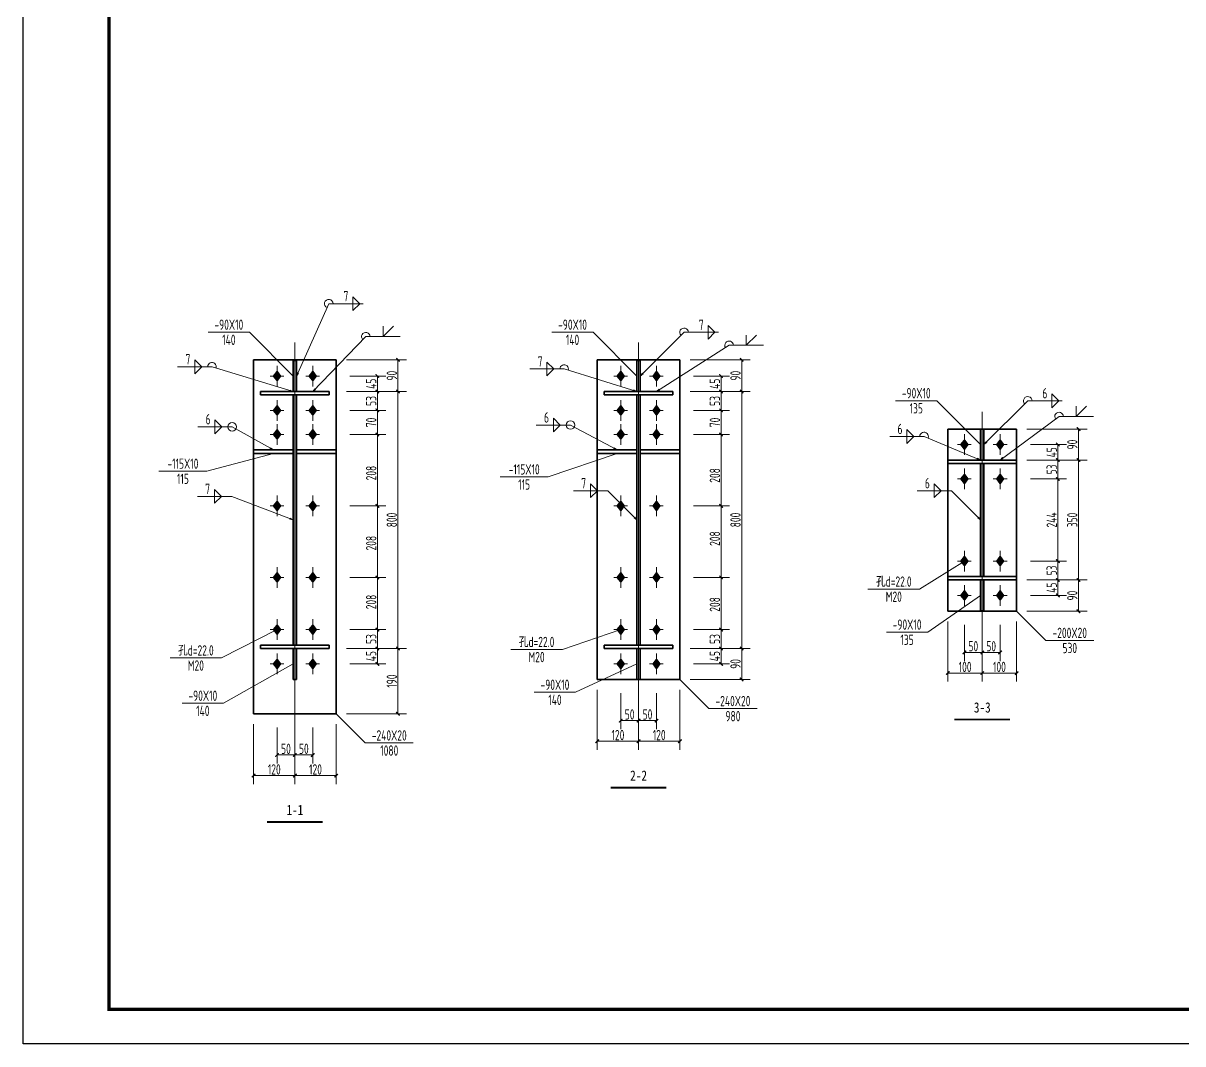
# Model space of a CAD drawing. Extents: x 492302 to 683319, y -252071 to 755100.
# Drawn here: x 493236 to 526976, y -113816 to -84116 of the extents above; entities that cross this region are included whole.
import ezdxf
from ezdxf.enums import TextEntityAlignment as Align

# ---------------------------------------------------------------- set-up
doc = ezdxf.new("R2010")
doc.units = 0
doc.header["$LTSCALE"] = 1000
doc.header["$MEASUREMENT"] = 0
doc.linetypes.add('线型6', pattern=[8.75, 5, -1.25, 1.25, -1.25])
for name, color, linetype, lineweight in [('10', 7, 'Continuous', 35), ('20', 2, 'Continuous', 35), ('尺寸标注', 9, 'Continuous', 18), ('焊缝标注', 9, 'Continuous', 18), ('螺栓孔标注', 9, 'Continuous', 18), ('钢板标注', 9, 'Continuous', 18)]:
    doc.layers.add(name, color=color, linetype=linetype, lineweight=lineweight)
doc.layers.add('3T_WOOD', color=21, linetype='Continuous')
doc.layers.add('TK', color=4, linetype='Continuous')
doc.styles.add('FromPkpm', font='Pkpmeng', dxfattribs={"width": 0.7, "bigfont": 'hztxt'})
doc.styles.add('图框字体', font='', dxfattribs={"width": 0.8})
doc.styles.get('图框字体').set_extended_font_data('NSimSun')

# ---------------------------------------------------------------- blocks, each defined once
blk = doc.blocks.new('GeYuanFrame_78814363', base_point=(20.09, 4.53))
at = {"layer": 'TK'}
blk.add_lwpolyline([(20.09, 4.53), (20.09, 598.53), (1071.09, 598.53), (1071.09, 4.53)], close=True, dxfattribs=at)
at = {"layer": 'TK', "const_width": 1}
blk.add_lwpolyline([(45.09, 588.53), (1061.09, 588.53), (1061.09, 14.53), (45.09, 14.53)], close=True, dxfattribs=at)
blk = doc.blocks.new('_ArchTick')
at = {"color": 0, "linetype": 'ByBlock', "const_width": 0.4}
blk.add_lwpolyline([(-0.5, -0.5), (0.5, 0.5)], dxfattribs=at)

msp = doc.modelspace()

# ---------------------------------------------------------------- hatches: boundary and pattern name
at = {"layer": '10'}
for points in [[(500621.3, -94253.2), (500521.3, -94383.2), (500621.3, -94513.2), (500721.3, -94383.2)], [(501661.3, -94253.2), (501561.3, -94383.2), (501661.3, -94513.2), (501761.3, -94383.2)], [(510621.3, -94253.2), (510521.3, -94383.2), (510621.3, -94513.2), (510721.3, -94383.2)], [(511661.3, -94253.2), (511561.3, -94383.2), (511661.3, -94513.2), (511761.3, -94383.2)], [(500621.3, -95253.2), (500521.3, -95383.2), (500621.3, -95513.2), (500721.3, -95383.2)], [(501661.3, -95253.2), (501561.3, -95383.2), (501661.3, -95513.2), (501761.3, -95383.2)], [(510621.3, -95253.2), (510521.3, -95383.2), (510621.3, -95513.2), (510721.3, -95383.2)], [(511661.3, -95253.2), (511561.3, -95383.2), (511661.3, -95513.2), (511761.3, -95383.2)], [(500621.3, -95953.2), (500521.3, -96083.2), (500621.3, -96213.2), (500721.3, -96083.2)], [(501661.3, -95953.2), (501561.3, -96083.2), (501661.3, -96213.2), (501761.3, -96083.2)], [(510621.3, -95953.2), (510521.3, -96083.2), (510621.3, -96213.2), (510721.3, -96083.2)], [(511661.3, -95953.2), (511561.3, -96083.2), (511661.3, -96213.2), (511761.3, -96083.2)], [(520621.3, -96247.1), (520521.3, -96377.1), (520621.3, -96507.1), (520721.3, -96377.1)], [(521661.3, -96247.1), (521561.3, -96377.1), (521661.3, -96507.1), (521761.3, -96377.1)], [(520621.3, -97247.1), (520521.3, -97377.1), (520621.3, -97507.1), (520721.3, -97377.1)], [(521661.3, -97247.1), (521561.3, -97377.1), (521661.3, -97507.1), (521761.3, -97377.1)], [(500621.3, -98033.2), (500521.3, -98163.2), (500621.3, -98293.2), (500721.3, -98163.2)], [(501661.3, -98033.2), (501561.3, -98163.2), (501661.3, -98293.2), (501761.3, -98163.2)], [(510621.3, -98033.2), (510521.3, -98163.2), (510621.3, -98293.2), (510721.3, -98163.2)], [(511661.3, -98033.2), (511561.3, -98163.2), (511661.3, -98293.2), (511761.3, -98163.2)], [(520621.3, -99637.1), (520521.3, -99767.1), (520621.3, -99897.1), (520721.3, -99767.1)], [(521661.3, -99637.1), (521561.3, -99767.1), (521661.3, -99897.1), (521761.3, -99767.1)], [(500621.3, -100113.2), (500521.3, -100243.2), (500621.3, -100373.2), (500721.3, -100243.2)], [(501661.3, -100113.2), (501561.3, -100243.2), (501661.3, -100373.2), (501761.3, -100243.2)], [(510621.3, -100113.2), (510521.3, -100243.2), (510621.3, -100373.2), (510721.3, -100243.2)], [(511661.3, -100113.2), (511561.3, -100243.2), (511661.3, -100373.2), (511761.3, -100243.2)], [(520621.3, -100637.1), (520521.3, -100767.1), (520621.3, -100897.1), (520721.3, -100767.1)], [(521661.3, -100637.1), (521561.3, -100767.1), (521661.3, -100897.1), (521761.3, -100767.1)], [(500621.3, -101631), (500521.3, -101761), (500621.3, -101891), (500721.3, -101761)], [(501661.3, -101631), (501561.3, -101761), (501661.3, -101891), (501761.3, -101761)], [(510621.3, -101631), (510521.3, -101761), (510621.3, -101891), (510721.3, -101761)], [(511661.3, -101631), (511561.3, -101761), (511661.3, -101891), (511761.3, -101761)], [(500621.3, -102631), (500521.3, -102761), (500621.3, -102891), (500721.3, -102761)], [(501661.3, -102631), (501561.3, -102761), (501661.3, -102891), (501761.3, -102761)], [(510621.3, -102631), (510521.3, -102761), (510621.3, -102891), (510721.3, -102761)], [(511661.3, -102631), (511561.3, -102761), (511661.3, -102891), (511761.3, -102761)]]:
    msp.add_hatch(color=1, dxfattribs=at).paths.add_polyline_path(points)
at = {"layer": '焊缝标注'}
for points in [[(501191.3, -94383.2), (501245.6, -94298), (501218.2, -94285.8)], [(511191.3, -94383.2), (511272.6, -94323.2), (511251.4, -94302)], [(501091.3, -94833.2), (500999.9, -94789.8), (500991.2, -94818.5)], [(501661.3, -94833.2), (501741.6, -94771.8), (501720, -94750.9)], [(511091.3, -94833.2), (511000.2, -94789.3), (510991.3, -94818)], [(511661.3, -94833.2), (511753.7, -94792.2), (511737.6, -94766.9)], [(500516.3, -96533.2), (500436.4, -96471.3), (500421.7, -96497.5)], [(510516.3, -96533.2), (510435.2, -96472.8), (510421, -96499.3)], [(521191.3, -96377.1), (521272.6, -96317), (521251.4, -96295.8)], [(521091.3, -96827.1), (521004.7, -96774.8), (520993.2, -96802.5)], [(521661.3, -96827.1), (521750.7, -96779.8), (521732.9, -96755.7)], [(511091.3, -98572.1), (511031.3, -98490.7), (511010, -98511.9)], [(521091.3, -98572.1), (521031.3, -98490.7), (521010, -98511.9)], [(501091.3, -98572.1), (501003.3, -98522.3), (500992.5, -98550.3)]]:
    msp.add_hatch(color=256, dxfattribs=at).paths.add_polyline_path(points)

# ---------------------------------------------------------------- linework, layer by layer
at = {"layer": '10', "linetype": '线型6', "lineweight": 18, "ltscale": 100}
for p, q in [((501141.3, -104711), (501141.3, -93411)), ((511141.3, -103711), (511141.3, -93411)), ((521141.3, -101727.1), (521141.3, -95427.1))]:
    msp.add_line(p, q, dxfattribs=at)
at = {"layer": '10', "color": 9, "lineweight": 18, "ltscale": 100}
for p, q in [((500621.3, -94083.2), (500621.3, -94683.2)), ((501661.3, -94083.2), (501661.3, -94683.2)), ((510621.3, -94083.2), (510621.3, -94683.2)), ((511661.3, -94083.2), (511661.3, -94683.2)), ((500821.3, -94383.2), (500421.3, -94383.2)), ((501861.3, -94383.2), (501461.3, -94383.2)), ((510821.3, -94383.2), (510421.3, -94383.2)), ((511861.3, -94383.2), (511461.3, -94383.2)), ((500621.3, -95083.2), (500621.3, -95683.2)), ((501661.3, -95083.2), (501661.3, -95683.2)), ((510621.3, -95083.2), (510621.3, -95683.2)), ((511661.3, -95083.2), (511661.3, -95683.2)), ((500821.3, -95383.2), (500421.3, -95383.2)), ((501861.3, -95383.2), (501461.3, -95383.2)), ((510821.3, -95383.2), (510421.3, -95383.2)), ((511861.3, -95383.2), (511461.3, -95383.2)), ((500621.3, -95783.2), (500621.3, -96383.2)), ((501661.3, -95783.2), (501661.3, -96383.2)), ((510621.3, -95783.2), (510621.3, -96383.2)), ((511661.3, -95783.2), (511661.3, -96383.2)), ((500821.3, -96083.2), (500421.3, -96083.2)), ((501861.3, -96083.2), (501461.3, -96083.2)), ((510821.3, -96083.2), (510421.3, -96083.2)), ((511861.3, -96083.2), (511461.3, -96083.2)), ((520621.3, -96077.1), (520621.3, -96677.1)), ((521661.3, -96077.1), (521661.3, -96677.1)), ((520821.3, -96377.1), (520421.3, -96377.1)), ((521861.3, -96377.1), (521461.3, -96377.1)), ((520621.3, -97077.1), (520621.3, -97677.1)), ((521661.3, -97077.1), (521661.3, -97677.1)), ((520821.3, -97377.1), (520421.3, -97377.1)), ((521861.3, -97377.1), (521461.3, -97377.1)), ((500821.3, -98163.2), (500421.3, -98163.2)), ((500621.3, -97863.2), (500621.3, -98463.2)), ((501861.3, -98163.2), (501461.3, -98163.2)), ((501661.3, -97863.2), (501661.3, -98463.2)), ((510821.3, -98163.2), (510421.3, -98163.2)), ((510621.3, -97863.2), (510621.3, -98463.2)), ((511861.3, -98163.2), (511461.3, -98163.2)), ((511661.3, -97863.2), (511661.3, -98463.2)), ((520621.3, -99467.1), (520621.3, -100067.1)), ((521661.3, -99467.1), (521661.3, -100067.1)), ((520821.3, -99767.1), (520421.3, -99767.1)), ((521861.3, -99767.1), (521461.3, -99767.1)), ((500621.3, -99943.2), (500621.3, -100543.2)), ((501661.3, -99943.2), (501661.3, -100543.2)), ((510621.3, -99943.2), (510621.3, -100543.2)), ((511661.3, -99943.2), (511661.3, -100543.2)), ((500821.3, -100243.2), (500421.3, -100243.2)), ((501861.3, -100243.2), (501461.3, -100243.2)), ((510821.3, -100243.2), (510421.3, -100243.2)), ((511861.3, -100243.2), (511461.3, -100243.2)), ((520621.3, -100467.1), (520621.3, -101067.1)), ((521661.3, -100467.1), (521661.3, -101067.1)), ((520821.3, -100767.1), (520421.3, -100767.1)), ((521861.3, -100767.1), (521461.3, -100767.1)), ((500621.3, -101461), (500621.3, -102061)), ((501661.3, -101461), (501661.3, -102061)), ((510621.3, -101461), (510621.3, -102061)), ((511661.3, -101461), (511661.3, -102061)), ((500821.3, -101761), (500421.3, -101761)), ((501861.3, -101761), (501461.3, -101761)), ((510821.3, -101761), (510421.3, -101761)), ((511861.3, -101761), (511461.3, -101761)), ((500621.3, -102461), (500621.3, -103061)), ((501661.3, -102461), (501661.3, -103061)), ((510621.3, -102461), (510621.3, -103061)), ((511661.3, -102461), (511661.3, -103061)), ((500821.3, -102761), (500421.3, -102761)), ((501861.3, -102761), (501461.3, -102761)), ((510821.3, -102761), (510421.3, -102761)), ((511861.3, -102761), (511461.3, -102761))]:
    msp.add_line(p, q, dxfattribs=at)
at = {"layer": '10', "color": 3, "lineweight": 35, "ltscale": 100}
for p, q in [((502141.3, -94833.2), (500141.3, -94833.2)), ((500141.3, -94833.2), (500141.3, -94933.2)), ((500141.3, -94933.2), (502141.3, -94933.2)), ((501091.3, -102211), (501091.3, -94933.2)), ((501191.3, -102211), (501191.3, -94933.2)), ((502141.3, -94933.2), (502141.3, -94833.2)), ((512141.3, -94833.2), (510141.3, -94833.2)), ((510141.3, -94833.2), (510141.3, -94933.2)), ((510141.3, -94933.2), (512141.3, -94933.2)), ((511091.3, -102211), (511091.3, -94933.2)), ((511191.3, -102211), (511191.3, -94933.2)), ((512141.3, -94933.2), (512141.3, -94833.2)), ((522141.3, -96827.1), (520141.3, -96827.1)), ((520141.3, -96827.1), (520141.3, -96927.1)), ((522141.3, -96927.1), (522141.3, -96827.1)), ((520141.3, -96927.1), (522141.3, -96927.1)), ((521091.3, -100217.1), (521091.3, -96927.1)), ((521191.3, -100217.1), (521191.3, -96927.1)), ((522141.3, -100217.1), (520141.3, -100217.1)), ((520141.3, -100217.1), (520141.3, -100317.1)), ((520141.3, -100317.1), (522141.3, -100317.1)), ((522141.3, -100317.1), (522141.3, -100217.1)), ((502141.3, -102211), (500141.3, -102211)), ((500141.3, -102211), (500141.3, -102311)), ((502141.3, -102311), (502141.3, -102211)), ((512141.3, -102211), (510141.3, -102211)), ((510141.3, -102211), (510141.3, -102311)), ((512141.3, -102311), (512141.3, -102211)), ((500141.3, -102311), (502141.3, -102311)), ((510141.3, -102311), (512141.3, -102311))]:
    msp.add_line(p, q, dxfattribs=at)
at = {"layer": '10', "color": 1, "linetype": 'Continuous'}
for points in [[(500621.3, -94253.2), (500521.3, -94383.2), (500621.3, -94513.2), (500721.3, -94383.2)], [(501661.3, -94253.2), (501561.3, -94383.2), (501661.3, -94513.2), (501761.3, -94383.2)], [(510621.3, -94253.2), (510521.3, -94383.2), (510621.3, -94513.2), (510721.3, -94383.2)], [(511661.3, -94253.2), (511561.3, -94383.2), (511661.3, -94513.2), (511761.3, -94383.2)], [(500621.3, -95253.2), (500521.3, -95383.2), (500621.3, -95513.2), (500721.3, -95383.2)], [(501661.3, -95253.2), (501561.3, -95383.2), (501661.3, -95513.2), (501761.3, -95383.2)], [(510621.3, -95253.2), (510521.3, -95383.2), (510621.3, -95513.2), (510721.3, -95383.2)], [(511661.3, -95253.2), (511561.3, -95383.2), (511661.3, -95513.2), (511761.3, -95383.2)], [(500621.3, -95953.2), (500521.3, -96083.2), (500621.3, -96213.2), (500721.3, -96083.2)], [(501661.3, -95953.2), (501561.3, -96083.2), (501661.3, -96213.2), (501761.3, -96083.2)], [(510621.3, -95953.2), (510521.3, -96083.2), (510621.3, -96213.2), (510721.3, -96083.2)], [(511661.3, -95953.2), (511561.3, -96083.2), (511661.3, -96213.2), (511761.3, -96083.2)], [(520621.3, -96247.1), (520521.3, -96377.1), (520621.3, -96507.1), (520721.3, -96377.1)], [(521661.3, -96247.1), (521561.3, -96377.1), (521661.3, -96507.1), (521761.3, -96377.1)], [(520621.3, -97247.1), (520521.3, -97377.1), (520621.3, -97507.1), (520721.3, -97377.1)], [(521661.3, -97247.1), (521561.3, -97377.1), (521661.3, -97507.1), (521761.3, -97377.1)], [(500621.3, -98033.2), (500521.3, -98163.2), (500621.3, -98293.2), (500721.3, -98163.2)], [(501661.3, -98033.2), (501561.3, -98163.2), (501661.3, -98293.2), (501761.3, -98163.2)], [(510621.3, -98033.2), (510521.3, -98163.2), (510621.3, -98293.2), (510721.3, -98163.2)], [(511661.3, -98033.2), (511561.3, -98163.2), (511661.3, -98293.2), (511761.3, -98163.2)], [(520621.3, -99637.1), (520521.3, -99767.1), (520621.3, -99897.1), (520721.3, -99767.1)], [(521661.3, -99637.1), (521561.3, -99767.1), (521661.3, -99897.1), (521761.3, -99767.1)], [(500621.3, -100113.2), (500521.3, -100243.2), (500621.3, -100373.2), (500721.3, -100243.2)], [(501661.3, -100113.2), (501561.3, -100243.2), (501661.3, -100373.2), (501761.3, -100243.2)], [(510621.3, -100113.2), (510521.3, -100243.2), (510621.3, -100373.2), (510721.3, -100243.2)], [(511661.3, -100113.2), (511561.3, -100243.2), (511661.3, -100373.2), (511761.3, -100243.2)], [(520621.3, -100637.1), (520521.3, -100767.1), (520621.3, -100897.1), (520721.3, -100767.1)], [(521661.3, -100637.1), (521561.3, -100767.1), (521661.3, -100897.1), (521761.3, -100767.1)], [(500621.3, -101631), (500521.3, -101761), (500621.3, -101891), (500721.3, -101761)], [(501661.3, -101631), (501561.3, -101761), (501661.3, -101891), (501761.3, -101761)], [(510621.3, -101631), (510521.3, -101761), (510621.3, -101891), (510721.3, -101761)], [(511661.3, -101631), (511561.3, -101761), (511661.3, -101891), (511761.3, -101761)], [(500621.3, -102631), (500521.3, -102761), (500621.3, -102891), (500721.3, -102761)], [(501661.3, -102631), (501561.3, -102761), (501661.3, -102891), (501761.3, -102761)], [(510621.3, -102631), (510521.3, -102761), (510621.3, -102891), (510721.3, -102761)], [(511661.3, -102631), (511561.3, -102761), (511661.3, -102891), (511761.3, -102761)]]:
    msp.add_lwpolyline(points, close=True, dxfattribs=at)
at = {"layer": '10', "lineweight": 35, "ltscale": 100, "const_width": 50}
for points in [[(520331.3, -104377.1), (521951.3, -104377.1)], [(510331.3, -106361), (511951.3, -106361)], [(500331.3, -107361), (501951.3, -107361)]]:
    msp.add_lwpolyline(points, dxfattribs=at)
at = {"layer": '20', "lineweight": 35, "ltscale": 100}
for p, q in [((502341.3, -93911), (499941.3, -93911)), ((499941.3, -93911), (499941.3, -104211)), ((501191.3, -93933.2), (501091.3, -93933.2)), ((501091.3, -93933.2), (501091.3, -94833.2)), ((501191.3, -94833.2), (501191.3, -93933.2)), ((502341.3, -104211), (502341.3, -93911)), ((512341.3, -93911), (509941.3, -93911)), ((509941.3, -93911), (509941.3, -103211)), ((511191.3, -93933.2), (511091.3, -93933.2)), ((511091.3, -93933.2), (511091.3, -94833.2)), ((511191.3, -94833.2), (511191.3, -93933.2)), ((512341.3, -103211), (512341.3, -93911)), ((501091.3, -94833.2), (501191.3, -94833.2)), ((511091.3, -94833.2), (511191.3, -94833.2)), ((522141.3, -95927.1), (520141.3, -95927.1)), ((520141.3, -95927.1), (520141.3, -101227.1)), ((521191.3, -95927.1), (521091.3, -95927.1)), ((521091.3, -95927.1), (521091.3, -96827.1)), ((521191.3, -96827.1), (521191.3, -95927.1)), ((522141.3, -101227.1), (522141.3, -95927.1)), ((501091.3, -96533.2), (499941.3, -96533.2)), ((499941.3, -96533.2), (499941.3, -96633.2)), ((499941.3, -96633.2), (501091.3, -96633.2)), ((501091.3, -96633.2), (501091.3, -96533.2)), ((501191.3, -96533.2), (502341.3, -96533.2)), ((501191.3, -96633.2), (501191.3, -96533.2)), ((502341.3, -96633.2), (501191.3, -96633.2)), ((502341.3, -96533.2), (502341.3, -96633.2)), ((511091.3, -96533.2), (509941.3, -96533.2)), ((509941.3, -96533.2), (509941.3, -96633.2)), ((509941.3, -96633.2), (511091.3, -96633.2)), ((511091.3, -96633.2), (511091.3, -96533.2)), ((511191.3, -96533.2), (512341.3, -96533.2)), ((511191.3, -96633.2), (511191.3, -96533.2)), ((512341.3, -96633.2), (511191.3, -96633.2)), ((512341.3, -96533.2), (512341.3, -96633.2)), ((521091.3, -96827.1), (521191.3, -96827.1)), ((521091.3, -100317.1), (521191.3, -100317.1)), ((521091.3, -101217.1), (521091.3, -100317.1)), ((521191.3, -100317.1), (521191.3, -101217.1)), ((521191.3, -101217.1), (521091.3, -101217.1)), ((520141.3, -101227.1), (522141.3, -101227.1)), ((501091.3, -102311), (501191.3, -102311)), ((501091.3, -103211), (501091.3, -102311)), ((501191.3, -102311), (501191.3, -103211)), ((511091.3, -102311), (511191.3, -102311)), ((511091.3, -103211), (511091.3, -102311)), ((511191.3, -102311), (511191.3, -103211)), ((501191.3, -103211), (501091.3, -103211)), ((509941.3, -103211), (512341.3, -103211)), ((511191.3, -103211), (511091.3, -103211)), ((499941.3, -104211), (502341.3, -104211))]:
    msp.add_line(p, q, dxfattribs=at)
at = {"layer": '尺寸标注', "linetype": 'Continuous', "lineweight": 18}
for p, q in [((502641.3, -93911), (504391.3, -93911)), ((504141.3, -94833.2), (504141.3, -93911)), ((512641.3, -93911), (514391.3, -93911)), ((514141.3, -94833.2), (514141.3, -93911)), ((502741.3, -94383.2), (503791.3, -94383.2)), ((503541.3, -94833.2), (503541.3, -94383.2)), ((512741.3, -94383.2), (513791.3, -94383.2)), ((513541.3, -94833.2), (513541.3, -94383.2)), ((502641.3, -94833.2), (504391.3, -94833.2)), ((502641.3, -94833.2), (504391.3, -94833.2)), ((502741.3, -94833.2), (503791.3, -94833.2)), ((502741.3, -94833.2), (503791.3, -94833.2)), ((503541.3, -95383.2), (503541.3, -94833.2)), ((504141.3, -102311), (504141.3, -94833.2)), ((512641.3, -94833.2), (514391.3, -94833.2)), ((512641.3, -94833.2), (514391.3, -94833.2)), ((512741.3, -94833.2), (513791.3, -94833.2)), ((512741.3, -94833.2), (513791.3, -94833.2)), ((513541.3, -95383.2), (513541.3, -94833.2)), ((514141.3, -102311), (514141.3, -94833.2)), ((502741.3, -95383.2), (503791.3, -95383.2)), ((502741.3, -95383.2), (503791.3, -95383.2)), ((503541.3, -96083.2), (503541.3, -95383.2)), ((512741.3, -95383.2), (513791.3, -95383.2)), ((512741.3, -95383.2), (513791.3, -95383.2)), ((513541.3, -96083.2), (513541.3, -95383.2)), ((502741.3, -96083.2), (503791.3, -96083.2)), ((502741.3, -96083.2), (503791.3, -96083.2)), ((503541.3, -98883.2), (503541.3, -96083.2)), ((512741.3, -96083.2), (513791.3, -96083.2)), ((512741.3, -96083.2), (513791.3, -96083.2)), ((513541.3, -98883.2), (513541.3, -96083.2)), ((522441.3, -95927.1), (524191.3, -95927.1)), ((523941.3, -96827.1), (523941.3, -95927.1)), ((522541.3, -96377.1), (523591.3, -96377.1)), ((523341.3, -96827.1), (523341.3, -96377.1)), ((522441.3, -96827.1), (524191.3, -96827.1)), ((522441.3, -96827.1), (524191.3, -96827.1)), ((522541.3, -96827.1), (523591.3, -96827.1)), ((522541.3, -96827.1), (523591.3, -96827.1)), ((523341.3, -97377.1), (523341.3, -96827.1)), ((523941.3, -100317.1), (523941.3, -96827.1)), ((522541.3, -97377.1), (523591.3, -97377.1)), ((522541.3, -97377.1), (523591.3, -97377.1)), ((523341.3, -99767.1), (523341.3, -97377.1)), ((502741.3, -98163.2), (503791.3, -98163.2)), ((502741.3, -98163.2), (503791.3, -98163.2)), ((512741.3, -98163.2), (513791.3, -98163.2)), ((512741.3, -98163.2), (513791.3, -98163.2)), ((503541.3, -101761), (503541.3, -98883.2)), ((513541.3, -101761), (513541.3, -98883.2)), ((522541.3, -99767.1), (523591.3, -99767.1)), ((522541.3, -99767.1), (523591.3, -99767.1)), ((523341.3, -100317.1), (523341.3, -99767.1)), ((502741.3, -100243.2), (503791.3, -100243.2)), ((502741.3, -100243.2), (503791.3, -100243.2)), ((512741.3, -100243.2), (513791.3, -100243.2)), ((512741.3, -100243.2), (513791.3, -100243.2)), ((522441.3, -100317.1), (524191.3, -100317.1)), ((522441.3, -100317.1), (524191.3, -100317.1)), ((522541.3, -100317.1), (523591.3, -100317.1)), ((522541.3, -100317.1), (523591.3, -100317.1)), ((523341.3, -100317.1), (523341.3, -100767.1)), ((523941.3, -101227.1), (523941.3, -100317.1)), ((522541.3, -100767.1), (523591.3, -100767.1)), ((520141.3, -101527.1), (520141.3, -103277.1)), ((521141.3, -101527.1), (521141.3, -103277.1)), ((521141.3, -101527.1), (521141.3, -103277.1)), ((522141.3, -101527.1), (522141.3, -103277.1)), ((522441.3, -101227.1), (524191.3, -101227.1)), ((502741.3, -101761), (503791.3, -101761)), ((502741.3, -101761), (503791.3, -101761)), ((503541.3, -102311), (503541.3, -101761)), ((512741.3, -101761), (513791.3, -101761)), ((512741.3, -101761), (513791.3, -101761)), ((513541.3, -102311), (513541.3, -101761)), ((520621.3, -101627.1), (520621.3, -102677.1)), ((521141.3, -101627.1), (521141.3, -102677.1)), ((521141.3, -101627.1), (521141.3, -102677.1)), ((521661.3, -101627.1), (521661.3, -102677.1)), ((502641.3, -102311), (504391.3, -102311)), ((502641.3, -102311), (504391.3, -102311)), ((502741.3, -102311), (503791.3, -102311)), ((502741.3, -102311), (503791.3, -102311)), ((503541.3, -102311), (503541.3, -102761)), ((504141.3, -104211), (504141.3, -102311)), ((512641.3, -102311), (514391.3, -102311)), ((512641.3, -102311), (514391.3, -102311)), ((512741.3, -102311), (513791.3, -102311)), ((512741.3, -102311), (513791.3, -102311)), ((513541.3, -102311), (513541.3, -102761)), ((514141.3, -103211), (514141.3, -102311)), ((520621.3, -102427.1), (521141.3, -102427.1)), ((521141.3, -102427.1), (521661.3, -102427.1)), ((502741.3, -102761), (503791.3, -102761)), ((512741.3, -102761), (513791.3, -102761)), ((512641.3, -103211), (514391.3, -103211)), ((520141.3, -103027.1), (521141.3, -103027.1)), ((521141.3, -103027.1), (522141.3, -103027.1)), ((509941.3, -103511), (509941.3, -105261)), ((511141.3, -103511), (511141.3, -105261)), ((511141.3, -103511), (511141.3, -105261)), ((512341.3, -103511), (512341.3, -105261)), ((510621.3, -103611), (510621.3, -104661)), ((511141.3, -103611), (511141.3, -104661)), ((511141.3, -103611), (511141.3, -104661)), ((511661.3, -103611), (511661.3, -104661)), ((502641.3, -104211), (504391.3, -104211)), ((499941.3, -104511), (499941.3, -106261)), ((501141.3, -104511), (501141.3, -106261)), ((501141.3, -104511), (501141.3, -106261)), ((502341.3, -104511), (502341.3, -106261)), ((510621.3, -104411), (511141.3, -104411)), ((511141.3, -104411), (511661.3, -104411)), ((500621.3, -104611), (500621.3, -105661)), ((501141.3, -104611), (501141.3, -105661)), ((501141.3, -104611), (501141.3, -105661)), ((501661.3, -104611), (501661.3, -105661)), ((509941.3, -105011), (511141.3, -105011)), ((511141.3, -105011), (512341.3, -105011)), ((500621.3, -105411), (501141.3, -105411)), ((501141.3, -105411), (501661.3, -105411)), ((499941.3, -106011), (501141.3, -106011)), ((501141.3, -106011), (502341.3, -106011))]:
    msp.add_line(p, q, dxfattribs=at)
at = {"layer": '焊缝标注', "lineweight": 18, "ltscale": 100}
for p, q in [((502826.8, -92077.8), (503026.8, -92277.8)), ((502826.8, -92277.8), (502826.8, -92077.8)), ((501191.3, -94383.2), (502126.8, -92277.8)), ((502126.8, -92277.8), (503126.8, -92277.8)), ((502826.8, -92477.8), (503026.8, -92277.8)), ((502826.8, -92277.8), (502826.8, -92477.8)), ((503705.8, -93236.8), (503705.8, -92936.8)), ((503705.8, -93236.8), (504005.8, -92936.8)), ((511191.3, -94383.2), (512464.6, -93111)), ((512464.6, -93111), (513464.6, -93111)), ((513164.6, -92911), (513364.6, -93111)), ((513164.6, -93111), (513164.6, -92911)), ((513164.6, -93311), (513364.6, -93111)), ((513164.6, -93111), (513164.6, -93311)), ((501661.3, -94833.2), (503205.8, -93236.8)), ((503205.8, -93236.8), (504205.8, -93236.8)), ((514273.7, -93489.4), (514273.7, -93189.4)), ((514273.7, -93489.4), (514573.7, -93189.4)), ((511661.3, -94833.2), (513773.7, -93489.4)), ((513773.7, -93489.4), (514773.7, -93489.4)), ((498730.1, -94116), (497730.1, -94116)), ((498430.1, -94116), (498230.1, -93916)), ((498230.1, -94116), (498230.1, -93916)), ((498430.1, -94116), (498230.1, -94316)), ((498230.1, -94116), (498230.1, -94316)), ((501091.3, -94833.2), (498730.1, -94116)), ((508676.8, -94178.5), (508476.8, -93978.5)), ((508476.8, -94178.5), (508476.8, -93978.5)), ((508976.8, -94178.5), (507976.8, -94178.5)), ((508676.8, -94178.5), (508476.8, -94378.5)), ((508476.8, -94178.5), (508476.8, -94378.5)), ((511091.3, -94833.2), (508976.8, -94178.5)), ((521191.3, -96377.1), (522464.6, -95104.8)), ((522464.6, -95104.8), (523464.6, -95104.8)), ((523164.6, -94904.8), (523364.6, -95104.8)), ((523164.6, -95104.8), (523164.6, -94904.8)), ((523164.6, -95304.8), (523364.6, -95104.8)), ((523164.6, -95104.8), (523164.6, -95304.8)), ((523876.7, -95562.2), (523876.7, -95262.2)), ((523876.7, -95562.2), (524176.7, -95262.2)), ((499016.2, -95861), (498816.2, -95661)), ((498816.2, -95861), (498816.2, -95661)), ((509162.3, -95808.4), (508162.3, -95808.4)), ((508862.3, -95808.4), (508662.3, -95608.4)), ((508662.3, -95808.4), (508662.3, -95608.4)), ((508862.3, -95808.4), (508662.3, -96008.4)), ((508662.3, -95808.4), (508662.3, -96008.4)), ((510516.3, -96533.2), (509162.3, -95808.4)), ((521661.3, -96827.1), (523376.7, -95562.2)), ((523376.7, -95562.2), (524376.7, -95562.2)), ((499316.2, -95861), (498316.2, -95861)), ((499016.2, -95861), (498816.2, -96061)), ((498816.2, -95861), (498816.2, -96061)), ((500516.3, -96533.2), (499316.2, -95861)), ((519448.4, -96142.2), (518448.4, -96142.2)), ((519148.4, -96142.2), (518948.4, -95942.2)), ((518948.4, -96142.2), (518948.4, -95942.2)), ((519148.4, -96142.2), (518948.4, -96342.2)), ((518948.4, -96142.2), (518948.4, -96342.2)), ((521091.3, -96827.1), (519448.4, -96142.2)), ((499002.9, -97885.7), (498802.9, -97685.7)), ((498802.9, -97885.7), (498802.9, -97685.7)), ((510243.8, -97722.6), (509243.8, -97722.6)), ((509943.8, -97722.6), (509743.8, -97522.6)), ((509743.8, -97722.6), (509743.8, -97522.6)), ((509943.8, -97722.6), (509743.8, -97922.6)), ((509743.8, -97722.6), (509743.8, -97922.6)), ((511091.3, -98572.1), (510243.8, -97722.6)), ((520243.8, -97722.6), (519243.8, -97722.6)), ((519943.8, -97722.6), (519743.8, -97522.6)), ((519743.8, -97722.6), (519743.8, -97522.6)), ((519943.8, -97722.6), (519743.8, -97922.6)), ((519743.8, -97722.6), (519743.8, -97922.6)), ((521091.3, -98572.1), (520243.8, -97722.6)), ((499302.9, -97885.7), (498302.9, -97885.7)), ((499002.9, -97885.7), (498802.9, -98085.7)), ((498802.9, -97885.7), (498802.9, -98085.7)), ((501091.3, -98572.1), (499302.9, -97885.7))]:
    msp.add_line(p, q, dxfattribs=at)
at = {"layer": '焊缝标注', "linetype": 'Continuous'}
for points in [[(501191.3, -94383.2), (501245.6, -94298), (501218.2, -94285.8)], [(511191.3, -94383.2), (511272.6, -94323.2), (511251.4, -94302)], [(501091.3, -94833.2), (500999.9, -94789.8), (500991.2, -94818.5)], [(501661.3, -94833.2), (501741.6, -94771.8), (501720, -94750.9)], [(511091.3, -94833.2), (511000.2, -94789.3), (510991.3, -94818)], [(511661.3, -94833.2), (511753.7, -94792.2), (511737.6, -94766.9)], [(500516.3, -96533.2), (500436.4, -96471.3), (500421.7, -96497.5)], [(510516.3, -96533.2), (510435.2, -96472.8), (510421, -96499.3)], [(521191.3, -96377.1), (521272.6, -96317), (521251.4, -96295.8)], [(521091.3, -96827.1), (521004.7, -96774.8), (520993.2, -96802.5)], [(521661.3, -96827.1), (521750.7, -96779.8), (521732.9, -96755.7)], [(511091.3, -98572.1), (511031.3, -98490.7), (511010, -98511.9)], [(521091.3, -98572.1), (521031.3, -98490.7), (521010, -98511.9)], [(501091.3, -98572.1), (501003.3, -98522.3), (500992.5, -98550.3)]]:
    msp.add_lwpolyline(points, close=True, dxfattribs=at)
at = {"layer": '焊缝标注', "lineweight": 18, "ltscale": 100}
for centre in [(499316.2, -95861), (509162.3, -95808.4)]:
    msp.add_circle(centre, 125, dxfattribs=at)
for centre, start, end in [((502126.8, -92277.8), 0, 246.04242), ((503205.8, -93236.8), 0, 225.94656), ((512464.6, -93111), 0, 224.97719), ((513773.7, -93489.4), 0, 212.46233), ((498730.1, -94116), 343.10269, 180), ((508976.8, -94178.5), 342.79413, 180), ((522464.6, -95104.8), 0, 224.97719), ((523376.7, -95562.2), 0, 216.40367), ((519448.4, -96142.2), 337.36926, 180)]:
    msp.add_arc(centre, 125, start, end, dxfattribs=at)
at = {"layer": '螺栓孔标注', "lineweight": 18, "ltscale": 100}
for p, q in [((520621.3, -99767.1), (519316.6, -100584.6)), ((519316.6, -100584.6), (517816.6, -100584.6)), ((500621.3, -101761), (499009.8, -102587.8)), ((510621.3, -101761), (508923.8, -102341.2)), ((508923.8, -102341.2), (507423.8, -102341.2)), ((499009.8, -102587.8), (497509.8, -102587.8))]:
    msp.add_line(p, q, dxfattribs=at)
at = {"layer": '螺栓孔标注', "ltscale": 100, "const_width": 10}
for points in [[(520626.3, -99767.1, 1), (520616.3, -99767.1, 1)], [(500626.3, -101761, 1), (500616.3, -101761, 1)], [(510626.3, -101761, 1), (510616.3, -101761, 1)]]:
    msp.add_lwpolyline(points, format="xyb", close=True, dxfattribs=at)
at = {"layer": '钢板标注', "lineweight": 18, "ltscale": 100}
for p, q in [((499820, -93108.9), (498620, -93108.9)), ((501091.3, -94383.2), (499820, -93108.9)), ((509820, -93108.9), (508620, -93108.9)), ((511091.3, -94383.2), (509820, -93108.9)), ((519820, -95102.8), (518620, -95102.8)), ((521091.3, -96377.1), (519820, -95102.8)), ((500516.3, -96633.2), (498583.6, -97153.1)), ((510516.3, -96633.2), (508513, -97319)), ((498583.6, -97153.1), (497183.6, -97153.1)), ((508513, -97319), (507113, -97319)), ((521091.3, -100767.1), (519553.9, -101837)), ((522141.3, -101227.1), (522987.4, -102078)), ((519553.9, -101837), (518353.9, -101837)), ((522987.4, -102078), (524387.4, -102078)), ((501091.3, -102761), (499063.1, -103906.5)), ((511091.3, -102761), (509308.1, -103586.8)), ((512341.3, -103211), (513187.4, -104061.8)), ((499063.1, -103906.5), (497863.1, -103906.5)), ((509308.1, -103586.8), (508108.1, -103586.8)), ((502341.3, -104211), (503187.4, -105061.8)), ((513187.4, -104061.8), (514587.4, -104061.8)), ((503187.4, -105061.8), (504587.4, -105061.8))]:
    msp.add_line(p, q, dxfattribs=at)
at = {"layer": '钢板标注', "ltscale": 100, "const_width": 10}
for points in [[(501096.3, -94383.2, 1), (501086.3, -94383.2, 1)], [(511096.3, -94383.2, 1), (511086.3, -94383.2, 1)], [(521096.3, -96377.1, 1), (521086.3, -96377.1, 1)], [(500521.3, -96633.2, 1), (500511.3, -96633.2, 1)], [(510521.3, -96633.2, 1), (510511.3, -96633.2, 1)], [(521096.3, -100767.1, 1), (521086.3, -100767.1, 1)], [(522146.3, -101227.1, 1), (522136.3, -101227.1, 1)], [(501096.3, -102761, 1), (501086.3, -102761, 1)], [(511096.3, -102761, 1), (511086.3, -102761, 1)], [(512346.3, -103211, 1), (512336.3, -103211, 1)], [(502346.3, -104211, 1), (502336.3, -104211, 1)]]:
    msp.add_lwpolyline(points, format="xyb", close=True, dxfattribs=at)

# ---------------------------------------------------------------- block references
at = {"layer": '3T_WOOD', "xscale": 100, "yscale": 100, "zscale": 100}
msp.add_blockref('GeYuanFrame_78814363', (493236, -113815.5), dxfattribs=at)
at = {"layer": '尺寸标注', "linetype": 'Continuous', "lineweight": 18, "xscale": 100, "yscale": 100, "zscale": 100}
for p, rotation in [((504141.3, -93911), 90), ((514141.3, -93911), 90), ((503541.3, -94383.2), 90), ((513541.3, -94383.2), 90), ((503541.3, -94833.2), 270), ((503541.3, -94833.2), 90), ((504141.3, -94833.2), 90), ((504141.3, -94833.2), 270), ((513541.3, -94833.2), 270), ((513541.3, -94833.2), 90), ((514141.3, -94833.2), 90), ((514141.3, -94833.2), 270), ((503541.3, -95383.2), 270), ((503541.3, -95383.2), 90), ((513541.3, -95383.2), 270), ((513541.3, -95383.2), 90), ((503541.3, -96083.2), 270), ((503541.3, -96083.2), 90), ((513541.3, -96083.2), 270), ((513541.3, -96083.2), 90), ((523941.3, -95927.1), 90), ((523341.3, -96377.1), 90), ((523341.3, -96827.1), 270), ((523341.3, -96827.1), 90), ((523941.3, -96827.1), 90), ((523941.3, -96827.1), 270), ((523341.3, -97377.1), 270), ((523341.3, -97377.1), 90), ((503541.3, -98163.2), 270), ((503541.3, -98163.2), 90), ((513541.3, -98163.2), 270), ((513541.3, -98163.2), 90), ((523341.3, -99767.1), 90), ((523341.3, -99767.1), 270), ((503541.3, -100243.2), 270), ((503541.3, -100243.2), 90), ((513541.3, -100243.2), 270), ((513541.3, -100243.2), 90), ((523341.3, -100317.1), 90), ((523341.3, -100317.1), 270), ((523941.3, -100317.1), 90), ((523941.3, -100317.1), 270), ((523341.3, -100767.1), 270), ((523941.3, -101227.1), 270), ((503541.3, -101761), 90), ((503541.3, -101761), 270), ((513541.3, -101761), 90), ((513541.3, -101761), 270), ((503541.3, -102311), 90), ((503541.3, -102311), 270), ((504141.3, -102311), 90), ((504141.3, -102311), 270), ((513541.3, -102311), 90), ((513541.3, -102311), 270), ((514141.3, -102311), 90), ((514141.3, -102311), 270), ((520621.3, -102427.1), 180), ((521141.3, -102427.1), 180), ((503541.3, -102761), 270), ((513541.3, -102761), 270), ((514141.3, -103211), 270), ((520141.3, -103027.1), 180), ((521141.3, -103027.1), 180), ((504141.3, -104211), 270), ((510621.3, -104411), 180), ((511141.3, -104411), 180), ((509941.3, -105011), 180), ((511141.3, -105011), 180), ((500621.3, -105411), 180), ((501141.3, -105411), 180), ((499941.3, -106011), 180), ((501141.3, -106011), 180)]:
    msp.add_blockref('_ArchTick', p, dxfattribs=dict(at, rotation=rotation))
for p in [(521141.3, -102427.1), (521661.3, -102427.1), (521141.3, -103027.1), (522141.3, -103027.1), (511141.3, -104411), (511661.3, -104411), (511141.3, -105011), (512341.3, -105011), (501141.3, -105411), (501661.3, -105411), (501141.3, -106011), (502341.3, -106011)]:
    msp.add_blockref('_ArchTick', p, dxfattribs=at)

# ---------------------------------------------------------------- texts
at = {"layer": '10', "lineweight": 25, "style": '图框字体', "width": 0.8}
for s, p in [('3-3', (521141.3, -104027.1)), ('2-2', (511141.3, -106011)), ('1-1', (501141.3, -107011))]:
    msp.add_text(s, height=300, dxfattribs=at).set_placement(p, align=Align.MIDDLE_CENTER)
at = {"layer": '尺寸标注', "linetype": 'Continuous', "lineweight": 18, "char_height": 300, "attachment_point": 5, "rotation": 90, "style": 'FromPkpm'}
for s, insert in [('\\A1;90', (503961.3, -94372.1)), ('\\A1;90', (513961.3, -94372.1)), ('\\A1;45', (503361.3, -94608.2)), ('\\A1;45', (513361.3, -94608.2)), ('\\A1;53', (503361.3, -95108.2)), ('\\A1;53', (513361.3, -95108.2)), ('\\A1;70', (503361.3, -95733.2)), ('\\A1;70', (513361.3, -95733.2)), ('\\A1;45', (523161.3, -96602.1)), ('\\A1;90', (523761.3, -96377.1)), ('\\A1;208', (503361.3, -97206.8)), ('\\A1;208', (513361.3, -97276)), ('\\A1;53', (523161.3, -97102.1)), ('\\A1;800', (503961.3, -98572.1)), ('\\A1;800', (513961.3, -98572.1)), ('\\A1;244', (523161.3, -98572.1)), ('\\A1;350', (523761.3, -98572.1)), ('\\A1;208', (503361.3, -99246.1)), ('\\A1;208', (513361.3, -99114.5)), ('\\A1;53', (523161.3, -100042.1)), ('\\A1;45', (523161.3, -100542.1)), ('\\A1;208', (503361.3, -100958.8)), ('\\A1;208', (513361.3, -101029.6)), ('\\A1;90', (523761.3, -100772.1)), ('\\A1;53', (503361.3, -102036)), ('\\A1;53', (513361.3, -102036)), ('\\A1;45', (503361.3, -102536)), ('\\A1;45', (513361.3, -102536)), ('\\A1;90', (513961.3, -102761)), ('\\A1;190', (503961.3, -103261))]:
    msp.add_mtext(s, dxfattribs=dict(at, insert=insert))
at = {"layer": '尺寸标注', "linetype": 'Continuous', "lineweight": 18, "char_height": 300, "attachment_point": 5, "style": 'FromPkpm'}
for s, insert in [('\\A1;50', (520881.3, -102247.1)), ('\\A1;50', (521401.3, -102247.1)), ('\\A1;100', (520641.3, -102847.1)), ('\\A1;100', (521641.3, -102847.1)), ('\\A1;50', (510881.3, -104231)), ('\\A1;50', (511401.3, -104231)), ('\\A1;120', (510541.3, -104831)), ('\\A1;120', (511741.3, -104831)), ('\\A1;50', (500881.3, -105231)), ('\\A1;50', (501401.3, -105231)), ('\\A1;120', (500541.3, -105831)), ('\\A1;120', (501741.3, -105831))]:
    msp.add_mtext(s, dxfattribs=dict(at, insert=insert))
at = {"layer": '焊缝标注', "lineweight": 25, "style": 'FromPkpm', "width": 0.7}
for s, p in [('7', (502626.8, -92207.8)), ('7', (512964.6, -93041)), ('7', (498030.1, -94046)), ('7', (508276.8, -94108.5)), ('6', (522964.6, -95034.8)), ('6', (508462.3, -95738.4)), ('6', (498616.2, -95791)), ('6', (518748.4, -96072.2)), ('7', (509543.8, -97652.6)), ('6', (519543.8, -97652.6)), ('7', (498602.9, -97815.7))]:
    msp.add_text(s, height=300, dxfattribs=at).set_placement(p, align=Align.CENTER)
at = {"layer": '螺栓孔标注', "lineweight": 25, "style": 'FromPkpm', "width": 0.7}
for p in [(518566.6, -100514.6), (498259.8, -102517.8), (508173.8, -102271.2)]:
    msp.add_text('孔d=22.0', height=300, dxfattribs=at).set_placement(p, align=Align.CENTER)
for p in [(518566.6, -100654.6), (508173.8, -102411.2), (498259.8, -102657.8)]:
    msp.add_text('M20', height=300, dxfattribs=at).set_placement(p, align=Align.TOP_CENTER)
at = {"layer": '钢板标注', "lineweight": 25, "style": 'FromPkpm', "width": 0.7}
for s, p in [('-90X10', (499220, -93038.9)), ('-90X10', (509220, -93038.9)), ('-90X10', (519220, -95032.8)), ('-115X10', (497883.6, -97083.1)), ('-115X10', (507813, -97249)), ('-90X10', (518953.9, -101767)), ('-200X20', (523687.4, -102008)), ('-90X10', (508708.1, -103516.8)), ('-90X10', (498463.1, -103836.5)), ('-240X20', (513887.4, -103991.8)), ('-240X20', (503887.4, -104991.8))]:
    msp.add_text(s, height=300, dxfattribs=at).set_placement(p, align=Align.CENTER)
for s, p in [('140', (499220, -93178.9)), ('140', (509220, -93178.9)), ('135', (519220, -95172.8)), ('115', (497883.6, -97223.1)), ('115', (507813, -97389)), ('135', (518953.9, -101907)), ('530', (523687.4, -102148)), ('140', (508708.1, -103656.8)), ('140', (498463.1, -103976.5)), ('980', (513887.4, -104131.8)), ('1080', (503887.4, -105131.8))]:
    msp.add_text(s, height=300, dxfattribs=at).set_placement(p, align=Align.TOP_CENTER)

doc.saveas('drawing.dxf')
